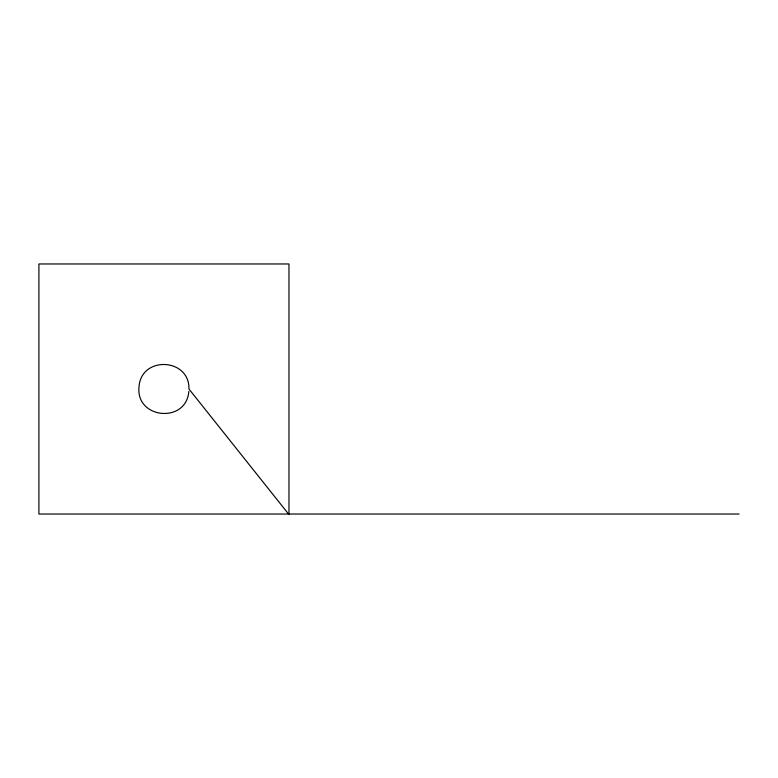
<?xml version="1.0" encoding="UTF-8"?>
<svg xmlns="http://www.w3.org/2000/svg" width="778" height="778" viewBox="0 0 778 778"><rect width="100%" height="100%" fill="white"/><g stroke="black" fill="none" stroke-linecap="round" stroke-linejoin="round"><path stroke-width="1.17" d="M188.821 391.451C186.263 423.942 135.216 418.914 139.048 386.549C141.324 355.604 189.715 357.977 188.947 389L288.56 514.034M739.1 514.034L38.9 514.034L38.9 263.966L288.969 263.966L288.969 514.034"/></g></svg>
